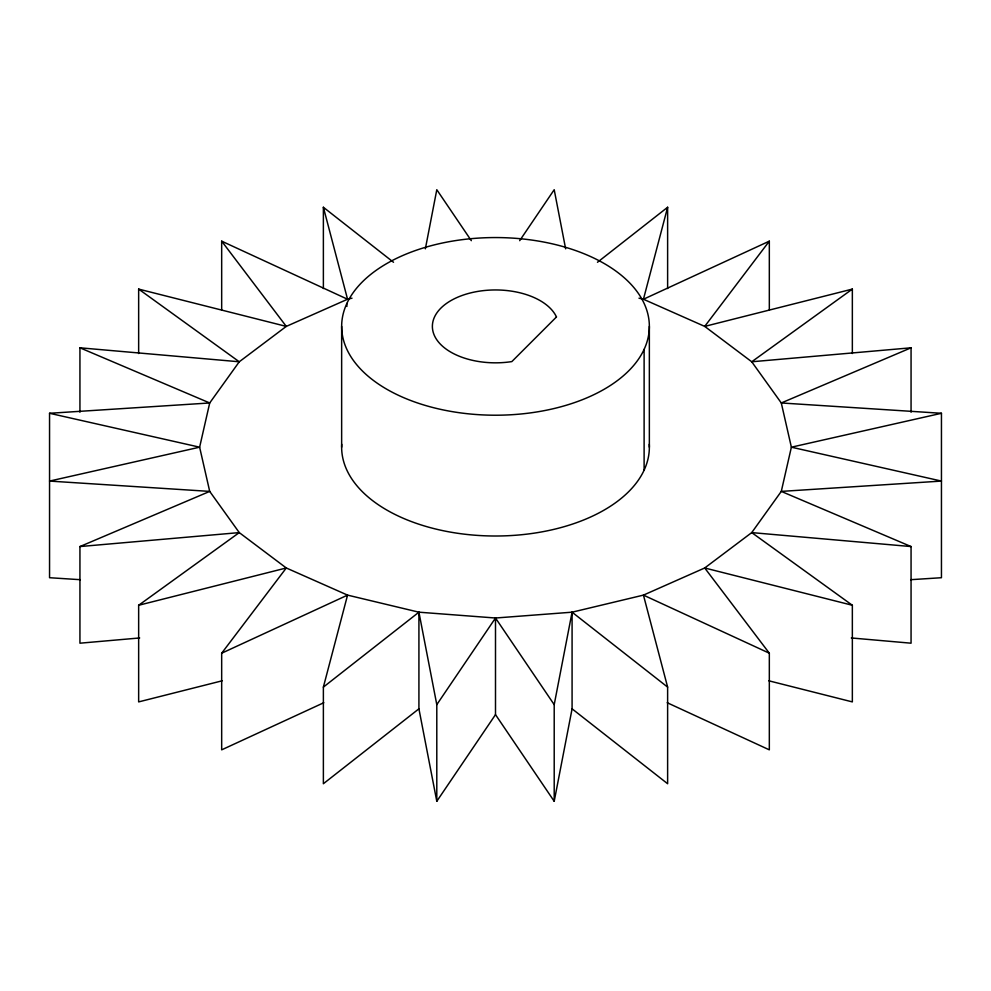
<?xml version="1.0" encoding="UTF-8"?>
<svg xmlns="http://www.w3.org/2000/svg" width="991" height="991" viewBox="0 0 991 991"><rect width="100%" height="100%" fill="white"/><g stroke="black" fill="none" stroke-linecap="round" stroke-linejoin="round"><path stroke-width="1.49" d="M425.362 248.828L436.796 189.715L471.32 240.677M572.08 612.19L572.08 708.825L667.624 783.732L667.624 687.11L572.08 612.19L495.5 618.012L495.5 714.635L554.204 801.285L554.204 704.651L572.08 612.19L643.444 595.12L704.712 567.979L751.735 532.601L781.292 491.4L791.375 447.189L781.292 402.965L751.735 361.777L704.712 326.398L643.444 299.245L638.984 298.18M554.204 801.285L572.08 708.825M323.784 702.73L221.674 749.84L221.674 653.205L347.556 595.12L418.92 612.19L418.92 708.825L323.376 783.732L323.376 687.11L347.556 595.12L286.288 567.979L239.265 532.601L209.708 491.4L199.625 447.189L209.708 402.965L239.265 361.777L286.288 326.398L347.556 299.245L352.016 298.18M597.474 262.268L667.624 207.268L643.444 299.245L769.326 241.16L769.326 310.183M519.68 240.677L554.204 189.715L565.638 248.828M495.5 714.635L436.796 801.285L436.796 704.651L495.5 618.012L554.204 704.651M221.674 653.205L286.288 567.979L138.653 605.266L138.653 701.901L222.157 680.805M769.326 241.16L704.712 326.398L852.347 289.099L852.347 353.514M323.376 687.11L418.92 612.19L495.5 618.012M138.653 605.266L239.265 532.601L79.937 546.561L79.937 643.196L139.681 637.956M852.347 289.099L751.735 361.777L911.063 347.804L911.063 412.231M79.937 546.561L209.708 491.4L49.55 481.081L199.625 447.189L49.55 413.284L49.55 577.716L80.345 579.698M911.063 347.804L781.292 402.965L941.45 413.284L941.45 577.716L910.655 579.698M941.45 413.284L791.375 447.189L941.45 481.081L781.292 491.4L911.063 546.561L911.063 643.196L851.319 637.956M49.55 413.284L209.708 402.965L79.937 347.804L79.937 412.231M79.937 347.804L239.265 361.777L138.653 289.099L138.653 353.514M911.063 546.561L751.735 532.601L852.347 605.266L852.347 701.901L768.843 680.805M138.653 289.099L286.288 326.398L221.674 241.16L221.674 310.183M852.347 605.266L704.712 567.979L769.326 653.205L769.326 749.84L667.216 702.73M221.674 241.16L347.556 299.245L323.376 207.268L393.526 262.268M769.326 653.205L643.444 595.12L667.624 687.11M418.92 612.19L436.796 704.651M418.92 708.825L436.796 801.285M667.624 207.268L667.624 288.554M649.353 326.386A153.853 88.831 0 0 1 418.574 403.312A153.853 88.831 0 0 1 418.574 249.459A153.853 88.831 0 0 1 649.353 326.386L649.353 447.189M644.113 349.377L644.113 470.168M346.887 303.395L346.887 306.454M341.647 326.386L341.647 447.189M323.376 207.268L323.376 288.554M649.278 444.302A153.853 88.831 0 0 1 495.5 536.007A153.853 88.831 0 0 1 341.722 444.302M556.471 316.959L511.839 361.591A63.127 36.444 0 0 1 434.529 335.825A63.127 36.444 0 0 1 479.161 291.193A63.127 36.444 0 0 1 556.471 316.959"/></g></svg>
